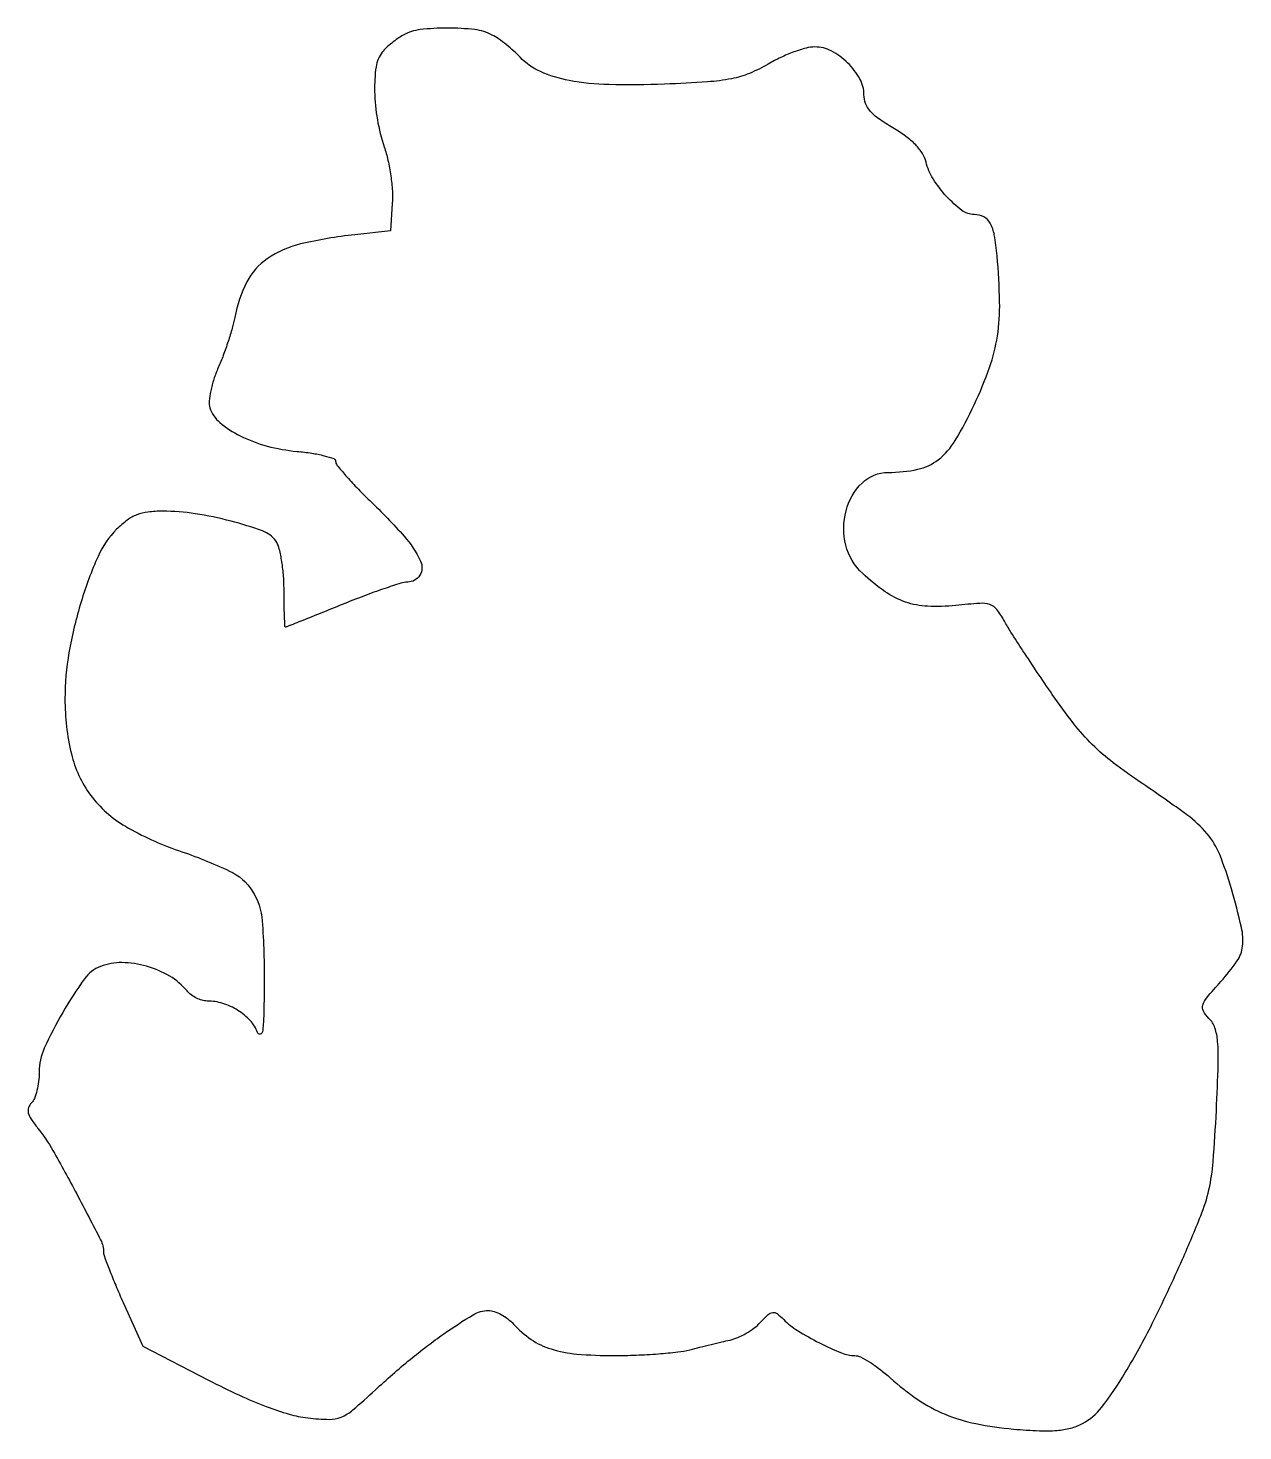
# Model space of a CAD drawing. Extents: x 0 to 189, y 0 to 218.
import ezdxf

# ---------------------------------------------------------------- set-up
doc = ezdxf.new("R2010")
doc.units = 0

msp = doc.modelspace()

# ---------------------------------------------------------------- linework, layer by layer
msp.add_lwpolyline([(58.5, 216.845268, 0.027882), (57.642958, 216.312408, 0.018509), (56.720312, 215.612441, 0.018652), (55.872399, 214.863752, 0.034205), (55.25, 214.184547, 0.134952), (54.278766, 211.919739, 0.039421), (54.056886, 208.100675, 0.037673), (54.479825, 203.71227, 0.038997), (55.555253, 199.489004, -0.02787), (56.128978, 197.428589, -0.018629), (56.563982, 195.018808, -0.018783), (56.811331, 192.643931, -0.034688), (56.805253, 190.704056), (56.5, 186.5), (51, 185.882883, 0.028957), (42.559724, 184.437241, 0.09422), (37.390319, 182.157091, 0.12483), (34.232808, 178.550607, 0.071131), (32.35107, 173.033862, -0.022421), (31.965916, 171.400197, -0.010458), (31.328489, 169.319555, -0.010337), (30.56753, 167.160596, -0.014233), (29.789377, 165.256756, 0.025663), (29.104456, 163.465192, 0.027206), (28.621905, 161.647182, 0.028176), (28.382253, 160.047549, 0.10026), (28.492844, 159.022545, 0.143651), (30.023376, 156.749861, 0.057455), (33.196674, 154.679962, 0.050262), (37.381344, 153.091651, 0.042999), (42.02516, 152.264002, -0.015437), (44.31535, 151.984831, -0.024709), (46.244891, 151.590524, -0.021741), (47.705679, 151.147501, -0.318361), (48, 150.732107, 0.172104), (48.211421, 150.136074, 0.008639), (49.562716, 148.528545, 0.013042), (51.281642, 146.654954, 0.008998), (53.319883, 144.620996, -0.018015), (58.648247, 139.108548, -0.074511), (61.19474, 135.252525, -0.250058), (61.073412, 133.055385, -0.259505), (59.190983, 131.983178, 0.073701), (58.129138, 131.814993, 0.00628), (55.499851, 130.953055, 0.008206), (52.378837, 129.828794, 0.006264), (49, 128.5, -0.000803), (45.723431, 127.16993, -0.001289), (42.923438, 126.046945, -0.000213), (40.441519, 125.060171, -0.077859), (40.25, 125.016822, -0.419124), (40.148562, 125.106978, -0.001828), (40.073437, 126.711297, -0.00675), (40.017962, 128.582638, -0.004034), (40, 130.80887, 0.020266), (39.904546, 133.16292, 0.022124), (39.618626, 135.432945, 0.022262), (39.204138, 137.339653, 0.093471), (38.701705, 138.393265, 0.149107), (36.665583, 139.92001, 0.022802), (31.769516, 141.444006, 0.026175), (26.211298, 142.592881, 0.036987), (21.173077, 142.984379, 0.030039), (18.871958, 142.854345, 0.064517), (17.151302, 142.423477, 0.067408), (15.644394, 141.582884, 0.035504), (14.022194, 140.176041, 0.092156), (11.140354, 135.978148, 0.030427), (8.515561, 128.940362, 0.03051), (6.625737, 121.052112, 0.043563), (6, 113.88376, 0.058058), (6.996212, 105.333256, 0.10313), (9.988643, 98.935587, 0.099463), (15.377458, 94.118065, 0.051207), (23.641508, 90.339153, -0.027442), (31.557666, 87.164204, -0.142183), (35.067803, 84.093191, -0.125524), (36.615294, 79.420529, -0.019474), (36.921053, 69.600777, -0.003882), (36.843455, 64.620847, -0.028482), (36.652443, 62.247035, -0.319317), (36.300356, 61.87317, -0.369647), (35.885883, 62.105509, 0.098335), (34.752136, 63.963953, 0.066897), (32.841536, 65.551742, 0.06444), (30.49382, 66.631542, 0.07574), (28.075392, 67, -0.071518), (27.279412, 67.114439, -0.044601), (26.400838, 67.459994, -0.043893), (25.577489, 67.96661, -0.059756), (24.945277, 68.565937, 0.08638), (22.253329, 70.859877, 0.064351), (18.659485, 72.40006, 0.065238), (14.850037, 72.960483, 0.095837), (11.526372, 72.371746, 0.146471), (9.023797, 70.440367, 0.02391), (5.655107, 65.240212, 0.025767), (2.791484, 59.678705, 0.106392), (2, 56.001165, -0.030062), (1.911754, 54.534738, -0.031088), (1.648299, 53.106141, -0.032717), (1.26404, 51.906277, -0.102875), (0.802719, 51.202719, 0.114373), (0.346675, 50.471492, 0.145482), (0.314273, 49.680653, 0.085155), (0.755521, 48.686945, 0.021478), (1.802856, 47.252719, -0.03948), (4.113978, 43.836345, -0.007025), (7.827876, 37.067089, -0.003765), (11.540163, 29.94026, -0.118725), (12, 28.030999, 0.088356), (12.118986, 27.362924, 0.004632), (12.891671, 25.321105, 0.007196), (13.872647, 22.903262, 0.005162), (15.035475, 20.228896), (18.07095, 13.44019), (28.285475, 8.182921, 0.010649), (33.069604, 5.848095, 0.017353), (37.233414, 4.09732, 0.020531), (40.787679, 2.910503, 0.041795), (43.67231, 2.332736, 0.02265), (46.984913, 2.104329, 0.104413), (48.864706, 2.455184, 0.079127), (50.687646, 3.574141, 0.009826), (54.17231, 6.680694, -0.014785), (59.576748, 11.403365, -0.019191), (64.812084, 15.385227, -0.01725), (69.341096, 18.335446, -0.136556), (71.728989, 19, -0.083989), (72.617245, 18.849732, -0.040814), (73.672867, 18.382426, -0.038969), (74.719831, 17.702111, -0.045306), (75.592652, 16.897621, 0.060452), (78.346777, 14.508859, 0.072622), (81.433734, 13.022529, 0.055532), (85.4463, 12.239222, 0.02063), (91.20034, 12.005577, 0.009572), (94.634588, 12.073633, 0.009355), (98.0901, 12.273119, 0.009285), (101.115508, 12.561226, 0.034382), (103, 12.908526, -0.001971), (104.538794, 13.296603, -0.001389), (106.271557, 13.721235, -0.001402), (107.931035, 14.1181, -0.00295), (109.222323, 14.415055, 0.047528), (110.408308, 14.801668, 0.028986), (111.723998, 15.466793, 0.028893), (112.962799, 16.285142, 0.044833), (113.915829, 17.140028, -0.01854), (115.142581, 18.36261, -0.156764), (115.840295, 18.687356, -0.197705), (116.512648, 18.504348, -0.032329), (117.547836, 17.595021, 0.05762), (119.709802, 15.881192, 0.021539), (123.09013, 13.981047, 0.01966), (126.520594, 12.408952, 0.097911), (128.588961, 12, -0.117722), (129.468796, 11.789936, -0.023204), (130.891365, 10.984598, -0.023425), (132.496507, 9.866613, -0.019877), (134.083739, 8.543312, 0.034808), (138.368735, 5.18238, 0.050554), (142.595597, 2.903258, 0.048251), (147.341913, 1.450307, 0.028336), (153.223639, 0.597554, 0.010597), (157.2189, 0.332957, 0.031448), (159.963415, 0.382189, 0.044839), (162.066309, 0.744094, 0.054354), (163.93193, 1.4648, 0.111676), (166.876352, 3.943244, 0.02562), (170.55633, 9.351712, 0.021603), (174.745942, 16.965824, 0.010625), (179.442092, 26.977908, 0.00891), (182.26515, 33.664141, 0.039465), (183.537533, 37.736902, 0.036904), (184.194664, 42.080667, 0.007143), (184.687663, 50.01149, 0.003919), (184.976719, 57.241604, 0.027905), (184.893769, 60.744663, 0.062024), (184.461536, 62.840742, 0.115041), (183.549123, 64.30802, -0.065198), (182.674512, 65.446214, -0.212825), (182.576697, 66.369213, -0.096969), (183.214073, 67.516365, -0.008559), (185.404965, 70.026487, 0.032936), (187.889647, 73.170034, 0.123179), (188.76507, 75.510738, 0.086504), (188.590925, 78.41896, 0.011539), (187.03159, 84.389535, 0.025453), (185.210473, 89.716098, 0.080342), (183.274468, 92.940946, 0.059743), (180.124048, 95.878474, 0.009807), (173.291466, 100.669024, -0.014648), (168.696753, 103.957336, -0.032308), (165.439788, 106.785541, -0.032268), (162.571928, 110.011935, -0.014578), (159.222919, 114.576687, -0.002998), (156.907417, 117.977159, -0.003197), (154.682373, 121.333416, -0.003038), (152.80478, 124.24373, -0.014848), (151.80218, 125.927029, 0.036099), (150.607792, 127.751395, 0.15288), (149.554431, 128.496355, 0.094909), (147.998737, 128.688509, 0.009446), (144.240031, 128.3673, -0.037316), (139.870873, 128.238175, -0.071685), (136.435306, 128.892412, -0.070093), (133.274563, 130.502968, -0.034272), (129.75, 133.351585, -0.146422), (127.191821, 137.700054, -0.123602), (127.21843, 143.057844, -0.138046), (129.709253, 147.35538, -0.195214), (133.761069, 149, 0.052413), (138.347828, 149.482138, 0.11457), (141.530121, 150.971007, 0.091437), (144.162726, 153.956451, 0.025526), (147.102663, 159.478004, 0.024408), (149.486494, 165.286869, 0.047058), (150.712604, 170.158376, 0.043296), (151.061193, 175.433608, 0.017662), (150.659432, 182.616558, 0.020062), (150.233935, 185.838215, 0.083662), (149.586325, 187.678537, 0.148696), (148.588723, 188.646395, 0.119321), (147.128074, 189, -0.163211), (145.205679, 189.644683, -0.045105), (142.815111, 191.815614, -0.045474), (140.719294, 194.558398, -0.08288), (139.634439, 197.151682, 0.084028), (139.079768, 198.469141, 0.050937), (138.029428, 199.800529, 0.042079), (136.503556, 201.130645, 0.025697), (134.505624, 202.443836, -0.020054), (132.295299, 203.86119, -0.060358), (130.963667, 205.054969, -0.088704), (130.248859, 206.240945, -0.091623), (130, 207.587608, 0.127183), (129.357889, 210.071143, 0.073376), (127.471676, 212.539491, 0.072886), (124.935288, 214.374439, 0.120776), (122.383312, 215, 0.065804), (121.036099, 214.821924, 0.022138), (119.142429, 214.221364, 0.021586), (117.083096, 213.363908, 0.0231), (115.152677, 212.349323, -0.034964), (112.2248, 210.898012, -0.049773), (109.445297, 210.066065, -0.031446), (105.727024, 209.585648, -0.006335), (99.064819, 209.232545, -0.015556), (90.42148, 209.153259, -0.040649), (84.247225, 209.792643, -0.05838), (79.795332, 211.174989, -0.100213), (76.638773, 213.416383, 0.021411), (75.660442, 214.373428, 0.015164), (74.486638, 215.364638, 0.015344), (73.305448, 216.244538, 0.031056), (72.315741, 216.847889, 0.092509), (69.61292, 217.686578, 0.029152), (65.371867, 217.933254, 0.02901), (61.142227, 217.686841, 0.096374)], format="xyb", close=True)

doc.saveas('drawing.dxf')
